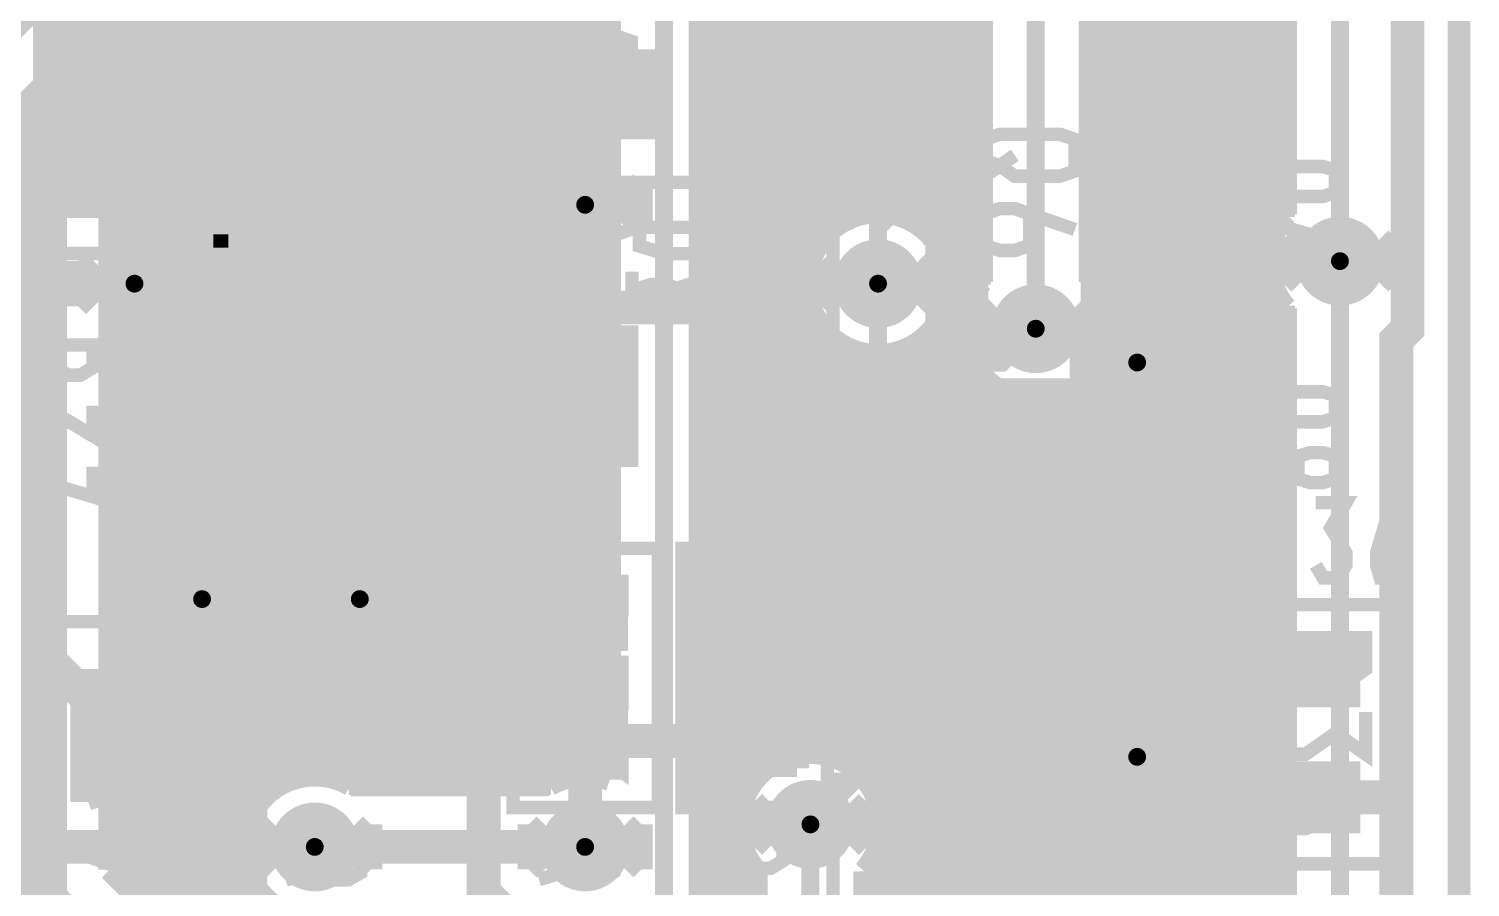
# Model space of a CAD drawing. Extents: x -10 to 131, y -93 to 209.
# Drawn here: x 114.38 to 130.63, y 139.25 to 148.92 of the extents above; entities that cross this region are included whole.
import ezdxf

# ---------------------------------------------------------------- set-up
doc = ezdxf.new("R2010")
doc.units = 0
doc.header["$MEASUREMENT"] = 0
doc.layers.get('0').update_dxf_attribs({"linetype": 'CONTINUOUS'})
for name, color, linetype in [('22-303-0_ASB', 7, 'CONTINUOUS'), ('22-303-0_AST', 7, 'CONTINUOUS'), ('22-303-0_BOT', 2, 'CONTINUOUS'), ('22-303-0_DRD', 6, 'CONTINUOUS'), ('22-303-0_DRL', 1, 'CONTINUOUS'), ('22-303-0_GND', 3, 'CONTINUOUS'), ('22-303-0_IN1', 10, 'CONTINUOUS'), ('22-303-0_SMT', 9, 'CONTINUOUS'), ('22-303-0_SPT', 11, 'CONTINUOUS'), ('22-303-0_SST', 8, 'CONTINUOUS'), ('22-303-0_TOP', 15, 'CONTINUOUS'), ('THRUHOLE_TAP', 2, 'CONTINUOUS')]:
    doc.layers.add(name, color=color, linetype=linetype)

# ---------------------------------------------------------------- blocks, each defined once
blk = doc.blocks.new('RECTANGLE_39')
blk.add_solid([(0.90043, 0.44958), (0.90043, -0.44958), (-0.90043, 0.44958), (-0.90043, -0.44958)])
blk = doc.blocks.new('ROUND_70')
at = {"const_width": 0.29972}
blk.add_lwpolyline([(-0.14986, 0, 1), (0.14986, 0, 1)], format="xyb", close=True, dxfattribs=at)
blk = doc.blocks.new('ROUND_75')
at = {"const_width": 0.29972}
blk.add_lwpolyline([(-0.14986, 0, 1), (0.14986, 0, 1)], format="xyb", close=True, dxfattribs=at)
blk = doc.blocks.new('ROUND_117')
at = {"const_width": 0.10033}
blk.add_lwpolyline([(-0.050164, 0, 1), (0.050164, 0, 1)], format="xyb", close=True, dxfattribs=at)
blk = doc.blocks.new('ROUND_100')
at = {"const_width": 0.50038}
blk.add_lwpolyline([(-0.25019, 0, 1), (0.25019, 0, 1)], format="xyb", close=True, dxfattribs=at)
blk = doc.blocks.new('ROUND_101')
at = {"const_width": 0.0635}
blk.add_lwpolyline([(-0.03175, 0, 1), (0.03175, 0, 1)], format="xyb", close=True, dxfattribs=at)
blk = doc.blocks.new('RECTANGLE_3')
blk.add_solid([(0.4826, 0.4064), (0.4826, -0.4064), (-0.4826, 0.4064), (-0.4826, -0.4064)])
blk = doc.blocks.new('RECTANGLE_6')
blk.add_solid([(0.63627, 0.51308), (0.63627, -0.51308), (-0.63627, 0.51308), (-0.63627, -0.51308)])
blk = doc.blocks.new('RECTANGLE_8')
blk.add_solid([(0.9017, 0.508), (0.9017, -0.508), (-0.9017, 0.508), (-0.9017, -0.508)])
blk = doc.blocks.new('RECTANGLE_17')
blk.add_solid([(0.635, 0.508), (0.635, -0.508), (-0.635, 0.508), (-0.635, -0.508)])
blk = doc.blocks.new('RECTANGLE_18')
blk.add_solid([(0.25019, 0.40005), (0.25019, -0.40005), (-0.25019, 0.40005), (-0.25019, -0.40005)])
blk = doc.blocks.new('RECTANGLE_44')
blk.add_solid([(0.7239, 0.7493), (0.7239, -0.7493), (-0.7239, 0.7493), (-0.7239, -0.7493)])
blk = doc.blocks.new('ROUND_108')
at = {"const_width": 0.10033}
blk.add_lwpolyline([(-0.050164, 0, 1), (0.050164, 0, 1)], format="xyb", close=True, dxfattribs=at)

msp = doc.modelspace()

# ---------------------------------------------------------------- linework, layer by layer
at = {"layer": '22-303-0_ASB', "const_width": 0.254}
msp.add_lwpolyline([(111.00054, 208.99374), (111.00054, 198.99376), (116.0018, 198.99376), (116.0018, 208.99374), (130.50012, 208.99374), (130.50012, -31.00578), (-9.4996, -31.00578), (-9.4996, 208.99374), (111.00054, 208.99374)], dxfattribs=at)
at = {"layer": '22-303-0_AST'}
for points, const_width in [([(111.00054, 208.99374), (111.00054, 198.99376), (116.0018, 198.99376), (116.0018, 208.99374), (130.50012, 208.99374), (130.50012, -31.00578), (-9.4996, -31.00578), (-9.4996, 208.99374), (111.00054, 208.99374)], 0.254), ([(122.047, 147.193), (122.047, 152.527), (119.253, 152.527), (119.253, 147.193), (122.047, 147.193)], 0.1524), ([(111.00054, 150.58898), (111.00054, 147.08886), (109.29874, 147.08886), (109.29874, 150.58898), (111.00054, 150.58898), (111.99876, 150.58898), (112.99952, 150.58898), (114.00028, 150.58898), (114.00028, 147.08886), (115.69954, 147.08886), (115.69954, 146.39036), (114.00028, 146.39036), (114.00028, 147.08886)], 0.1524), ([(114.00028, 150.58898), (115.69954, 150.58898), (115.69954, 147.08886)], 0.1524), ([(118.9355, 147.7645), (118.9355, 150.6855), (117.2972, 150.6855), (117.2972, 147.7645), (118.9355, 147.7645)], 0.1524), ([(128.016, 145.288), (123.444, 145.288), (123.444, 147.066), (123.698, 147.32), (123.444, 147.574), (123.444, 149.352), (128.016, 149.352), (128.016, 145.288)], 0.1524), ([(120.48998, 148.54682), (120.48998, 149.0218), (121.16816, 148.78304), (121.16816, 148.6662), (120.15216, 148.6662)], 0.1524), ([(117.63756, 148.16328), (117.63756, 148.63826), (118.31574, 148.16328), (118.48592, 148.16328), (118.65356, 148.2217), (118.65356, 148.5773), (118.48592, 148.63826)], 0.1524), ([(125.32614, 147.73402), (125.15596, 147.6756), (125.15596, 147.43938), (125.32614, 147.37842), (125.49378, 147.26158), (126.00178, 147.26158), (126.17196, 147.32), (126.17196, 147.6756), (126.00178, 147.73402), (125.32614, 147.73402)], 0.1524), ([(115.69954, 147.49018), (116.19992, 147.49018), (116.19992, 146.9898), (115.69954, 146.9898)], 0.1524), ([(125.49378, 147.4978), (125.15596, 147.26158)], 0.1524), ([(120.16232, 147.02282), (120.16232, 146.66722), (120.50014, 146.54784), (120.8405, 146.54784), (121.17832, 146.66722), (121.17832, 147.02282)], 0.1524), ([(122.06732, 147.02282), (122.06732, 146.66722), (122.40514, 146.54784), (122.7455, 146.54784), (123.08332, 146.66722), (123.08332, 147.02282)], 0.1524), ([(120.16232, 146.96186), (121.17832, 146.96186)], 0.1524), ([(122.06732, 146.96186), (123.08332, 146.96186)], 0.1524), ([(125.66396, 146.8374), (125.66396, 146.4818), (125.49378, 146.42338), (125.32614, 146.42338), (125.15596, 146.4818), (125.15596, 146.8374), (125.32614, 146.89582), (125.49378, 146.89582), (126.17196, 146.6596)], 0.1524), ([(118.999, 143.002), (117.221, 143.002), (117.221, 146.558), (118.999, 146.558), (118.999, 143.002)], 0.1524), ([(120.16232, 146.06524), (121.17832, 145.70964), (121.17832, 146.18462)], 0.1524), ([(122.57532, 145.76806), (122.7455, 145.70964), (122.91314, 145.70964), (123.08332, 145.76806), (123.08332, 146.12366), (122.91314, 146.18462), (122.7455, 146.18462), (122.57532, 146.12366), (122.57532, 145.76806), (122.40514, 145.70964), (122.2375, 145.70964), (122.06732, 145.76806), (122.06732, 146.12366), (122.2375, 146.18462), (122.40514, 146.18462), (122.57532, 146.12366)], 0.1524), ([(117.65534, 145.35658), (117.48516, 145.415), (117.48516, 145.7706), (117.65534, 145.82902), (118.33352, 145.82902), (118.50116, 145.7706), (118.50116, 145.415), (118.33352, 145.35658)], 0.1524), ([(115.3795, 145.6055), (115.3795, 142.6845), (117.0178, 142.6845), (117.0178, 145.6055), (115.3795, 145.6055)], 0.1524), ([(120.25122, 144.0815), (120.14962, 144.0815), (120.14962, 145.4785), (120.25122, 145.4785)], 0.20066), ([(121.04878, 145.4785), (121.15038, 145.4785), (121.15038, 144.0815), (121.04878, 144.0815)], 0.20066), ([(122.15622, 144.0815), (122.05462, 144.0815), (122.05462, 145.4785), (122.15622, 145.4785)], 0.20066), ([(122.95378, 145.4785), (123.05538, 145.4785), (123.05538, 144.0815), (122.95378, 144.0815)], 0.20066), ([(116.25326, 145.22196), (116.25326, 144.86636), (116.4209, 144.74952), (116.59108, 144.74952), (116.76126, 144.86636), (116.76126, 145.22196), (115.74526, 145.22196)], 0.1524), ([(121.15038, 145.17878), (121.15038, 145.07972), (120.14962, 145.07972), (120.14962, 145.17878), (121.15038, 145.17878)], 0.20066), ([(123.05538, 145.17878), (123.05538, 145.07972), (122.05462, 145.07972), (122.05462, 145.17878), (123.05538, 145.17878)], 0.20066), ([(117.48516, 144.51838), (117.48516, 144.99082), (118.16334, 144.51838), (118.33352, 144.51838), (118.50116, 144.5768), (118.50116, 144.9324), (118.33352, 144.99082)], 0.1524), ([(116.25326, 144.92732), (115.74526, 144.74952)], 0.1524), ([(128.016, 140.843), (123.444, 140.843), (123.444, 142.621), (123.698, 142.875), (123.444, 143.129), (123.444, 144.907), (128.016, 144.907), (128.016, 140.843)], 0.1524), ([(115.9129, 144.38376), (115.74526, 144.26692), (115.74526, 144.02816), (115.9129, 143.91132), (116.08308, 143.91132), (116.4209, 144.14754), (116.76126, 143.91132), (116.76126, 144.38376)], 0.1524), ([(117.99316, 144.0942), (117.99316, 143.7386), (117.82552, 143.68018), (117.65534, 143.68018), (117.48516, 143.7386), (117.48516, 144.0942), (117.65534, 144.15262), (117.82552, 144.15262), (118.50116, 143.9164)], 0.1524), ([(115.74526, 143.42872), (116.76126, 143.07312), (116.76126, 143.54556)], 0.1524), ([(125.32614, 143.41602), (125.15596, 143.3576), (125.15596, 143.12138), (125.32614, 143.06042), (125.49378, 142.94358), (126.00178, 142.94358), (126.17196, 143.002), (126.17196, 143.3576), (126.00178, 143.41602), (125.32614, 143.41602)], 0.1524), ([(125.49378, 143.1798), (125.15596, 142.94358)], 0.1524), ([(121.4755, 140.1445), (121.4755, 143.0655), (119.8372, 143.0655), (119.8372, 140.1445), (121.4755, 140.1445)], 0.1524), ([(123.3805, 140.1445), (123.3805, 143.0655), (121.7422, 143.0655), (121.7422, 140.1445), (123.3805, 140.1445)], 0.1524), ([(120.55856, 142.69466), (120.55856, 142.33906), (120.72874, 142.21968), (120.89892, 142.21968), (121.06656, 142.33906), (121.06656, 142.69466), (120.05056, 142.69466)], 0.1524), ([(122.59056, 142.69466), (122.59056, 142.33906), (122.76074, 142.21968), (122.93092, 142.21968), (123.09856, 142.33906), (123.09856, 142.69466), (122.08256, 142.69466)], 0.1524), ([(125.66396, 142.1638), (125.83414, 142.10538), (126.00178, 142.10538), (126.17196, 142.1638), (126.17196, 142.5194), (126.00178, 142.57782), (125.83414, 142.57782), (125.66396, 142.5194), (125.66396, 142.1638), (125.49378, 142.10538), (125.32614, 142.10538), (125.15596, 142.1638), (125.15596, 142.5194), (125.32614, 142.57782), (125.49378, 142.57782), (125.66396, 142.5194)], 0.1524), ([(129.7305, 139.5095), (129.7305, 142.4305), (128.0922, 142.4305), (128.0922, 139.5095), (129.7305, 139.5095)], 0.1524), ([(120.55856, 142.39748), (120.05056, 142.21968)], 0.1524), ([(122.59056, 142.39748), (122.08256, 142.21968)], 0.1524), ([(114.3, 142.24), (114.3, 137.16), (116.84, 137.16), (116.84, 142.24), (114.3, 142.24)], 0.1524), ([(128.94056, 142.05966), (128.94056, 141.70406), (129.11074, 141.58468), (129.28092, 141.58468), (129.44856, 141.70406), (129.44856, 142.05966), (128.43256, 142.05966)], 0.1524), ([(120.22074, 141.85646), (120.05056, 141.73708), (120.05056, 141.50086), (120.22074, 141.38148), (120.39092, 141.38148), (120.72874, 141.6177), (121.06656, 141.38148), (121.06656, 141.85646)], 0.1524), ([(122.25274, 141.85646), (122.08256, 141.73708), (122.08256, 141.50086), (122.25274, 141.38148), (122.42292, 141.38148), (122.76074, 141.6177), (123.09856, 141.38148), (123.09856, 141.85646)], 0.1524), ([(128.94056, 141.76248), (128.43256, 141.58468)], 0.1524), ([(128.60274, 141.22146), (128.43256, 141.10208), (128.43256, 140.86586), (128.60274, 140.74648), (128.77292, 140.74648), (129.11074, 140.9827), (129.44856, 140.74648), (129.44856, 141.22146)], 0.1524), ([(120.22074, 141.01826), (120.05056, 140.89888), (120.05056, 140.66266), (120.22074, 140.54328), (120.39092, 140.54328), (120.72874, 140.7795), (121.06656, 140.54328), (121.06656, 141.01826)], 0.1524), ([(122.42292, 140.54328), (122.42292, 141.01826), (123.09856, 140.7795), (123.09856, 140.66266), (122.08256, 140.66266)], 0.1524), ([(115.56492, 140.66266), (115.56492, 140.30706), (115.7351, 140.18768), (115.90528, 140.18768), (116.07292, 140.30706), (116.07292, 140.66266), (115.05692, 140.66266)], 0.1524), ([(115.56492, 140.36548), (115.05692, 140.18768)], 0.1524), ([(128.016, 136.398), (123.444, 136.398), (123.444, 138.176), (123.698, 138.43), (123.444, 138.684), (123.444, 140.462), (128.016, 140.462), (128.016, 136.398)], 0.1524), ([(128.94056, 140.3223), (128.94056, 139.9667), (128.77292, 139.90828), (128.60274, 139.90828), (128.43256, 139.9667), (128.43256, 140.3223), (128.60274, 140.38326), (128.77292, 140.38326), (129.44856, 140.1445)], 0.1524), ([(115.56492, 139.41044), (115.56492, 139.76604), (115.7351, 139.82446), (115.90528, 139.82446), (116.07292, 139.76604), (116.07292, 139.41044), (115.90528, 139.34948), (115.7351, 139.34948), (115.05692, 139.58824)], 0.1524)]:
    msp.add_lwpolyline(points, dxfattribs=dict(at, const_width=const_width))
at = {"layer": '22-303-0_BOT'}
for points, const_width in [([(6.604, 74.168), (6.604, 100.711), (0.254, 107.061), (0.254, 117.983), (3.048, 120.777), (3.048, 187.198), (7.112, 191.262), (84.328, 191.262), (84.709, 190.881), (112.522, 190.881), (112.903, 190.5), (112.903, 157.988), (114.681, 156.21), (114.681, 139.192), (115.189, 138.684), (115.189, 135.509), (114.3, 134.62)], 0.2032), ([(128.2954, 162.76066), (128.2954, 136.39546)], 0.254), ([(115.951, 162.6743), (115.951, 133.2865)], 0.254), ([(116.1796, 162.6743), (116.1796, 133.2865)], 0.254), ([(116.4082, 162.64128), (116.4082, 133.2865)], 0.254), ([(116.6368, 162.6616), (116.6368, 133.2865)], 0.254), ([(116.8654, 162.6743), (116.8654, 140.0302)], 0.254), ([(118.6942, 162.6743), (118.6942, 140.3985)], 0.254), ([(118.9228, 162.6743), (118.9228, 140.3985)], 0.254), ([(119.1514, 162.6743), (119.1514, 140.3985)], 0.254), ([(119.38, 162.59556), (119.38, 140.3985)], 0.254), ([(119.6086, 162.43808), (119.6086, 140.3985)], 0.254), ([(128.0668, 162.3568), (128.0668, 136.16686)], 0.254), ([(119.8372, 162.34664), (119.8372, 140.3985)], 0.254), ([(120.0658, 162.30854), (120.0658, 140.3985)], 0.254), ([(120.2944, 162.306), (120.2944, 140.4239)], 0.254), ([(120.523, 162.306), (120.523, 140.49756)], 0.254), ([(123.0376, 162.306), (123.0376, 140.74648)], 0.254), ([(123.2662, 162.306), (123.2662, 146.47672)], 0.254), ([(123.4948, 162.306), (123.4948, 146.71548)], 0.254), ([(127.8382, 162.2044), (127.8382, 135.93826)], 0.254), ([(127.6096, 160.32226), (127.6096, 135.70966)], 0.254), ([(127.381, 160.02762), (127.381, 135.48106)], 0.254), ([(127.1524, 159.89554), (127.1524, 135.25246)], 0.254), ([(118.4656, 156.51226), (118.4656, 140.3985)], 0.254), ([(117.094, 156.34462), (117.094, 140.32738)], 0.254), ([(115.7224, 156.25318), (115.7224, 138.97864)], 0.254), ([(118.237, 156.21762), (118.237, 140.3985)], 0.254), ([(115.4938, 156.03474), (115.4938, 139.24026)], 0.254), ([(117.3226, 156.1465), (117.3226, 140.45692)], 0.254), ([(117.5512, 156.0576), (117.5512, 140.50518)], 0.254), ([(117.7798, 156.03728), (117.7798, 140.4874)], 0.254), ([(118.0084, 156.08554), (118.0084, 140.3985)], 0.254), ([(115.2906, 155.9433), (115.2906, 139.44346)], 0.254), ([(126.238, 154.305), (125.73, 153.797), (125.73, 145.542)], 0.2032), ([(121.539, 154.178), (121.539, 132.842), (121.793, 132.588), (121.793, 127.37592), (121.539, 127.12192), (121.539, 127.127)], 0.2032), ([(120.7516, 153.99766), (120.7516, 140.5001)], 0.254), ([(126.9238, 153.87828), (126.9238, 135.02386)], 0.254), ([(120.9294, 153.64714), (120.9294, 140.45692)], 0.254), ([(126.6952, 153.63952), (126.6952, 134.79526)], 0.254), ([(125.1204, 153.48966), (125.1204, 146.07032)], 0.254), ([(126.3396, 153.50236), (126.3396, 146.07032)], 0.254), ([(126.4666, 153.5303), (126.4666, 145.8722)], 0.254), ([(129.159, 153.543), (129.159, 146.304)], 0.2032), ([(125.095, 153.40076), (125.095, 146.03984)], 0.254), ([(122.809, 153.16962), (122.809, 140.6652)], 0.254), ([(123.7234, 153.13914), (123.7234, 146.8247)], 0.254), ([(122.5804, 152.9715), (122.5804, 140.48232)], 0.254), ([(123.952, 152.95626), (123.952, 146.85772)], 0.254), ([(124.8664, 153.06294), (124.8664, 138.0617)], 0.254), ([(128.524, 153.04262), (128.524, 146.80184)], 0.254), ([(128.5494, 153.01214), (128.5494, 146.83232)], 0.254), ([(122.1486, 152.86228), (122.1486, 133.09346)], 0.254), ([(122.3518, 152.8826), (122.3518, 132.83184)], 0.254), ([(124.1806, 152.87752), (124.1806, 146.8247)], 0.254), ([(124.4092, 152.86482), (124.4092, 146.71548)], 0.254), ([(124.6378, 152.9207), (124.6378, 146.47672)], 0.254), ([(120.9294, 148.8694), (115.2906, 148.8694)], 0.254), ([(125.1204, 148.8694), (122.1486, 148.8694)], 0.254), ([(128.5494, 148.8694), (126.3396, 148.8694)], 0.254), ([(120.9294, 148.6408), (115.2906, 148.6408)], 0.254), ([(125.1204, 148.6408), (122.1486, 148.6408)], 0.254), ([(128.5494, 148.6408), (126.3396, 148.6408)], 0.254), ([(120.9294, 148.4122), (115.2906, 148.4122)], 0.254), ([(125.1204, 148.4122), (122.1486, 148.4122)], 0.254), ([(128.5494, 148.4122), (126.3396, 148.4122)], 0.254), ([(120.9294, 148.1836), (115.2906, 148.1836)], 0.254), ([(125.1204, 148.1836), (122.1486, 148.1836)], 0.254), ([(128.5494, 148.1836), (126.3396, 148.1836)], 0.254), ([(120.9294, 147.955), (115.2906, 147.955)], 0.254), ([(125.1204, 147.955), (122.1486, 147.955)], 0.254), ([(128.5494, 147.955), (126.3396, 147.955)], 0.254), ([(120.9294, 147.7264), (115.2906, 147.7264)], 0.254), ([(125.1204, 147.7264), (122.1486, 147.7264)], 0.254), ([(128.5494, 147.7264), (126.3396, 147.7264)], 0.254), ([(120.9294, 147.4978), (115.2906, 147.4978)], 0.254), ([(125.1204, 147.4978), (122.1486, 147.4978)], 0.254), ([(128.5494, 147.4978), (126.3396, 147.4978)], 0.254), ([(120.9294, 147.2692), (115.2906, 147.2692)], 0.254), ([(125.1204, 147.2692), (122.1486, 147.2692)], 0.254), ([(128.5494, 147.2692), (126.3396, 147.2692)], 0.254), ([(120.9294, 147.0406), (115.2906, 147.0406)], 0.254), ([(125.1204, 147.0406), (122.1486, 147.0406)], 0.254), ([(128.5494, 147.0406), (126.3396, 147.0406)], 0.254), ([(120.9294, 146.812), (115.2906, 146.812)], 0.254), ([(123.68276, 146.812), (122.1486, 146.812)], 0.254), ([(125.1204, 146.812), (124.2187, 146.812)], 0.254), ([(128.53162, 146.812), (126.3396, 146.812)], 0.254), ([(120.9294, 146.5834), (115.2906, 146.5834)], 0.254), ([(123.34494, 146.5834), (122.1486, 146.5834)], 0.254), ([(125.1204, 146.5834), (124.55906, 146.5834)], 0.254), ([(128.39954, 146.5834), (126.3396, 146.5834)], 0.254), ([(120.9294, 146.3548), (115.2906, 146.3548)], 0.254), ([(123.2027, 146.3548), (122.1486, 146.3548)], 0.254), ([(125.1204, 146.3548), (124.69876, 146.3548)], 0.254), ([(129.159, 146.304), (129.159, 136.398), (125.984, 133.223)], 0.2032), ([(128.35128, 146.3548), (126.3396, 146.3548)], 0.254), ([(120.9294, 146.1262), (115.2906, 146.1262)], 0.254), ([(123.14682, 146.1262), (122.1486, 146.1262)], 0.254), ([(125.1204, 146.1262), (124.75464, 146.1262)], 0.254), ([(128.3716, 146.1262), (126.3396, 146.1262)], 0.254), ([(120.9294, 145.8976), (115.2906, 145.8976)], 0.254), ([(123.15952, 145.8976), (122.1486, 145.8976)], 0.254), ([(125.00356, 145.8976), (124.74448, 145.8976)], 0.254), ([(128.4605, 145.8976), (126.4539, 145.8976)], 0.254), ([(128.524, 145.80362), (128.524, 136.62406)], 0.254), ([(120.9294, 145.669), (115.2906, 145.669)], 0.254), ([(123.23826, 145.669), (122.1486, 145.669)], 0.254), ([(123.2662, 145.62328), (123.2662, 140.75664)], 0.254), ([(124.6378, 145.62328), (124.6378, 137.79754)], 0.254), ([(124.93244, 145.669), (124.6632, 145.669)], 0.254), ([(128.5494, 145.669), (126.52756, 145.669)], 0.254), ([(128.5494, 145.77314), (128.5494, 136.64946)], 0.254), ([(120.9294, 145.4404), (115.2906, 145.4404)], 0.254), ([(123.42114, 145.4404), (122.1486, 145.4404)], 0.254), ([(123.4948, 145.38452), (123.4948, 140.70076)], 0.254), ([(124.4092, 145.38452), (124.4092, 120.06834)], 0.254), ([(124.92736, 145.4404), (124.48032, 145.4404)], 0.254), ([(128.5494, 145.4404), (126.5301, 145.4404)], 0.254), ([(120.9294, 145.2118), (115.2906, 145.2118)], 0.254), ([(124.9934, 145.2118), (122.1486, 145.2118)], 0.254), ([(123.7234, 145.2753), (123.7234, 140.56106)], 0.254), ([(123.952, 145.24228), (123.952, 140.2207)], 0.254), ([(124.1806, 145.2753), (124.1806, 120.0912)], 0.254), ([(128.5494, 145.2118), (126.4666, 145.2118)], 0.254), ([(126.4666, 145.20926), (126.4666, 134.56666)], 0.254), ([(120.9294, 144.9832), (115.2906, 144.9832)], 0.254), ([(125.1458, 144.9832), (122.1486, 144.9832)], 0.254), ([(125.095, 145.04162), (125.095, 138.18108)], 0.254), ([(128.5494, 144.9832), (126.31166, 144.9832)], 0.254), ([(125.3236, 144.8435), (125.3236, 138.22172)], 0.254), ([(126.238, 144.91462), (126.238, 134.33806)], 0.254), ([(120.9294, 144.7546), (115.2906, 144.7546)], 0.254), ([(125.54966, 144.7546), (122.1486, 144.7546)], 0.254), ([(125.5522, 144.7546), (125.5522, 138.19632)], 0.254), ([(125.7808, 144.73428), (125.7808, 138.09726)], 0.254), ([(128.5494, 144.7546), (125.91034, 144.7546)], 0.254), ([(126.0094, 144.78254), (126.0094, 137.87882)], 0.254), ([(120.9294, 144.526), (115.2906, 144.526)], 0.254), ([(128.5494, 144.526), (122.1486, 144.526)], 0.254), ([(120.9294, 144.2974), (115.2906, 144.2974)], 0.254), ([(128.5494, 144.2974), (122.1486, 144.2974)], 0.254), ([(120.9294, 144.0688), (115.2906, 144.0688)], 0.254), ([(128.5494, 144.0688), (122.1486, 144.0688)], 0.254), ([(120.9294, 143.8402), (115.2906, 143.8402)], 0.254), ([(128.5494, 143.8402), (122.1486, 143.8402)], 0.254), ([(120.9294, 143.6116), (115.2906, 143.6116)], 0.254), ([(128.5494, 143.6116), (122.1486, 143.6116)], 0.254), ([(120.9294, 143.383), (115.2906, 143.383)], 0.254), ([(128.5494, 143.383), (122.1486, 143.383)], 0.254), ([(120.9294, 143.1544), (115.2906, 143.1544)], 0.254), ([(128.5494, 143.1544), (122.1486, 143.1544)], 0.254), ([(120.9294, 142.9258), (115.2906, 142.9258)], 0.254), ([(128.5494, 142.9258), (122.1486, 142.9258)], 0.254), ([(120.9294, 142.6972), (115.2906, 142.6972)], 0.254), ([(128.5494, 142.6972), (122.1486, 142.6972)], 0.254), ([(120.9294, 142.4686), (115.2906, 142.4686)], 0.254), ([(128.5494, 142.4686), (122.1486, 142.4686)], 0.254), ([(120.9294, 142.24), (115.2906, 142.24)], 0.254), ([(128.5494, 142.24), (122.1486, 142.24)], 0.254), ([(120.9294, 142.0114), (115.2906, 142.0114)], 0.254), ([(128.5494, 142.0114), (122.1486, 142.0114)], 0.254), ([(120.9294, 141.7828), (115.2906, 141.7828)], 0.254), ([(128.5494, 141.7828), (122.1486, 141.7828)], 0.254), ([(120.9294, 141.5542), (115.2906, 141.5542)], 0.254), ([(128.5494, 141.5542), (122.1486, 141.5542)], 0.254), ([(120.9294, 141.3256), (115.2906, 141.3256)], 0.254), ([(128.5494, 141.3256), (122.1486, 141.3256)], 0.254), ([(120.9294, 141.097), (115.2906, 141.097)], 0.254), ([(128.5494, 141.097), (122.1486, 141.097)], 0.254), ([(120.9294, 140.8684), (115.2906, 140.8684)], 0.254), ([(128.5494, 140.8684), (122.1486, 140.8684)], 0.254), ([(120.9294, 140.6398), (115.2906, 140.6398)], 0.254), ([(122.76328, 140.6398), (122.1486, 140.6398)], 0.254), ([(128.5494, 140.6398), (123.61672, 140.6398)], 0.254), ([(117.21846, 140.4112), (115.2906, 140.4112)], 0.254), ([(120.26646, 140.4112), (117.98554, 140.4112)], 0.254), ([(120.2436, 140.3985), (118.0084, 140.3985)], 0.254), ([(122.52452, 140.4112), (122.1486, 140.4112)], 0.254), ([(128.5494, 140.4112), (123.85548, 140.4112)], 0.254), ([(116.9543, 140.1826), (115.2906, 140.1826)], 0.254), ([(122.4153, 140.1826), (122.1486, 140.1826)], 0.254), ([(128.5494, 140.1826), (123.9647, 140.1826)], 0.254), ([(116.83492, 139.954), (115.2906, 139.954)], 0.254), ([(122.38228, 139.954), (122.1486, 139.954)], 0.254), ([(128.5494, 139.954), (123.99772, 139.954)], 0.254), ([(123.19, 139.954), (123.19, 125.984), (121.793, 124.587)], 0.2032), ([(116.79428, 139.7254), (115.2906, 139.7254)], 0.254), ([(120.65, 139.7), (117.602, 139.7)], 0.381), ([(122.4153, 139.7254), (122.1486, 139.7254)], 0.254), ([(123.952, 139.68476), (123.952, 120.06326)], 0.254), ([(128.5494, 139.7254), (123.9647, 139.7254)], 0.254), ([(116.81968, 139.4968), (115.2906, 139.4968)], 0.254), ([(115.2906, 139.44346), (115.61318, 139.12088)], 0.254), ([(122.52452, 139.4968), (122.1486, 139.4968)], 0.254), ([(128.5494, 139.4968), (123.85548, 139.4968)], 0.254), ([(116.8654, 139.36726), (116.8654, 133.2865)], 0.254), ([(122.5804, 139.42314), (122.5804, 130.22072)], 0.254), ([(122.5804, 139.42314), (122.5804, 130.22072)], 0.254), ([(123.7996, 139.42314), (123.7996, 125.984)], 0.254), ([(116.91874, 139.2682), (115.46586, 139.2682)], 0.254), ([(122.5804, 139.2682), (122.1486, 139.2682)], 0.254), ([(128.5494, 139.2682), (123.7996, 139.2682)], 0.254)]:
    msp.add_lwpolyline(points, dxfattribs=dict(at, const_width=const_width))
at = {"layer": '22-303-0_BOT', "const_width": 0.254}
for points in [[(123.952, 146.85772, 0.4142136), (123.14428, 146.05)], [(124.75972, 146.05, 0.4142136), (123.952, 146.85772)], [(128.5494, 146.83232, 0.1804437), (128.35232, 146.304)], [(128.5494, 146.83232, 0.1804437), (128.35232, 146.304)], [(128.35128, 146.304, 0.181057), (128.54987, 145.77355)], [(128.35128, 146.304, 0.181057), (128.54987, 145.77355)], [(123.14428, 146.05, 0.4142136), (123.952, 145.24228)], [(123.952, 145.24228, 0.4142136), (124.75972, 146.05)], [(125.1204, 146.07032, 0.1804437), (124.92332, 145.542)], [(126.53772, 145.542, 0.1804438), (126.34038, 146.071)], [(124.92228, 145.542, 0.4142136), (125.73, 144.73428)], [(125.73, 144.73428, 0.4142136), (126.53772, 145.542)], [(123.19, 140.76172, 0.4142136), (122.38228, 139.954)], [(123.99772, 139.954, 0.4142136), (123.19, 140.76172)], [(117.602, 140.50772, 0.4142136), (116.79428, 139.7)], [(118.0084, 140.3985, 0.1325032), (117.602, 140.50812)], [(120.65, 140.50772, 0.1325033), (120.2438, 140.39815)], [(120.9294, 140.45692, 0.0886341), (120.65, 140.50684)], [(122.38228, 139.954, 0.181057), (122.58087, 139.42355)], [(123.7996, 139.42314, 0.1810567), (123.99835, 139.954)], [(116.79428, 139.7, 0.4142136), (117.602, 138.89228)]]:
    msp.add_lwpolyline(points, format="xyb", dxfattribs=at)
at = {"layer": '22-303-0_DRD', "const_width": 0.254}
for points in [[(111.00054, 208.99374), (111.00054, 198.99376), (116.0018, 198.99376), (116.0018, 208.99374), (130.50012, 208.99374), (130.50012, -31.00578), (-9.4996, -31.00578), (-9.4996, 208.99374), (111.00054, 208.99374)], [(120.015, 146.685), (120.65, 147.32)], [(120.015, 146.685), (120.65, 147.32)], [(120.65, 147.32), (121.285, 146.685)], [(120.65, 147.32), (121.285, 146.685)], [(120.015, 147.193), (120.015, 146.685)], [(120.65, 146.558), (120.015, 147.193)], [(120.015, 147.193), (120.015, 146.685)], [(120.65, 146.558), (120.015, 147.193)], [(121.285, 147.193), (120.65, 146.558)], [(121.285, 147.193), (120.65, 146.558)], [(121.285, 146.685), (121.285, 147.193)], [(121.285, 146.685), (121.285, 147.193)], [(128.524, 146.05), (129.159, 146.685)], [(128.524, 146.05), (129.159, 146.685)], [(129.159, 146.685), (129.794, 146.05)], [(129.159, 146.685), (129.794, 146.05)], [(114.935, 145.796), (115.57, 146.431)], [(114.935, 145.796), (115.57, 146.431)], [(114.935, 145.796), (115.57, 146.431)], [(115.57, 146.431), (116.205, 145.796)], [(115.57, 146.431), (116.205, 145.796)], [(115.57, 146.431), (116.205, 145.796)], [(123.317, 145.796), (123.952, 146.431)], [(123.952, 146.431), (124.587, 145.796)], [(128.524, 146.558), (128.524, 146.05)], [(129.159, 145.923), (128.524, 146.558)], [(128.524, 146.558), (128.524, 146.05)], [(129.159, 145.923), (128.524, 146.558)], [(129.794, 146.558), (129.159, 145.923)], [(129.794, 146.558), (129.159, 145.923)], [(129.794, 146.05), (129.794, 146.558)], [(129.794, 146.05), (129.794, 146.558)], [(114.935, 146.304), (114.935, 145.796)], [(115.57, 145.669), (114.935, 146.304)], [(114.935, 146.304), (114.935, 145.796)], [(115.57, 145.669), (114.935, 146.304)], [(114.935, 146.304), (114.935, 145.796)], [(115.57, 145.669), (114.935, 146.304)], [(116.205, 146.304), (115.57, 145.669)], [(116.205, 146.304), (115.57, 145.669)], [(116.205, 146.304), (115.57, 145.669)], [(116.205, 145.796), (116.205, 146.304)], [(116.205, 145.796), (116.205, 146.304)], [(116.205, 145.796), (116.205, 146.304)], [(123.317, 146.304), (123.317, 145.796)], [(123.952, 145.669), (123.317, 146.304)], [(124.587, 146.304), (123.952, 145.669)], [(124.587, 145.796), (124.587, 146.304)], [(125.095, 145.288), (125.73, 145.923)], [(125.095, 145.796), (125.095, 145.288)], [(125.73, 145.161), (125.095, 145.796)], [(125.73, 145.923), (126.365, 145.288)], [(126.365, 145.796), (125.73, 145.161)], [(126.365, 145.288), (126.365, 145.796)], [(126.238, 144.907), (126.873, 145.542)], [(126.238, 144.907), (126.873, 145.542)], [(126.873, 145.542), (127.508, 144.907)], [(126.873, 145.542), (127.508, 144.907)], [(126.238, 145.415), (126.238, 144.907)], [(126.873, 144.78), (126.238, 145.415)], [(126.238, 145.415), (126.238, 144.907)], [(126.873, 144.78), (126.238, 145.415)], [(127.508, 145.415), (126.873, 144.78)], [(127.508, 145.415), (126.873, 144.78)], [(127.508, 144.907), (127.508, 145.415)], [(127.508, 144.907), (127.508, 145.415)], [(115.697, 142.24), (116.332, 142.875)], [(115.697, 142.24), (116.332, 142.875)], [(116.332, 142.875), (116.967, 142.24)], [(116.332, 142.875), (116.967, 142.24)], [(117.475, 142.24), (118.11, 142.875)], [(117.475, 142.24), (118.11, 142.875)], [(117.475, 142.24), (118.11, 142.875)], [(118.11, 142.875), (118.745, 142.24)], [(118.11, 142.875), (118.745, 142.24)], [(118.11, 142.875), (118.745, 142.24)], [(115.697, 142.748), (115.697, 142.24)], [(116.332, 142.113), (115.697, 142.748)], [(115.697, 142.748), (115.697, 142.24)], [(116.332, 142.113), (115.697, 142.748)], [(116.967, 142.748), (116.332, 142.113)], [(116.967, 142.748), (116.332, 142.113)], [(116.967, 142.24), (116.967, 142.748)], [(116.967, 142.24), (116.967, 142.748)], [(117.475, 142.748), (117.475, 142.24)], [(118.11, 142.113), (117.475, 142.748)], [(117.475, 142.748), (117.475, 142.24)], [(118.11, 142.113), (117.475, 142.748)], [(117.475, 142.748), (117.475, 142.24)], [(118.11, 142.113), (117.475, 142.748)], [(118.745, 142.748), (118.11, 142.113)], [(118.745, 142.748), (118.11, 142.113)], [(118.745, 142.748), (118.11, 142.113)], [(118.745, 142.24), (118.745, 142.748)], [(118.745, 142.24), (118.745, 142.748)], [(118.745, 142.24), (118.745, 142.748)], [(126.238, 140.462), (126.873, 141.097)], [(126.873, 141.097), (127.508, 140.462)], [(126.238, 140.97), (126.238, 140.462)], [(126.873, 140.335), (126.238, 140.97)], [(127.508, 140.97), (126.873, 140.335)], [(127.508, 140.462), (127.508, 140.97)], [(122.555, 139.7), (123.19, 140.335)], [(123.19, 140.335), (123.825, 139.7)], [(122.555, 140.208), (122.555, 139.7)], [(123.19, 139.573), (122.555, 140.208)], [(123.825, 140.208), (123.19, 139.573)], [(123.825, 139.7), (123.825, 140.208)], [(116.967, 139.446), (117.602, 140.081)], [(116.967, 139.954), (116.967, 139.446)], [(117.602, 139.319), (116.967, 139.954)], [(117.602, 140.081), (118.237, 139.446)], [(118.237, 139.954), (117.602, 139.319)], [(118.237, 139.446), (118.237, 139.954)], [(120.015, 139.446), (120.65, 140.081)], [(120.015, 139.954), (120.015, 139.446)], [(120.65, 139.319), (120.015, 139.954)], [(120.65, 140.081), (121.285, 139.446)], [(121.285, 139.954), (120.65, 139.319)], [(121.285, 139.446), (121.285, 139.954)]]:
    msp.add_lwpolyline(points, dxfattribs=at)
at = {"layer": '22-303-0_DRL', "const_width": 0.254}
msp.add_lwpolyline([(111.00054, 208.99374), (111.00054, 198.99376), (116.0018, 198.99376), (116.0018, 208.99374), (130.50012, 208.99374), (130.50012, -31.00578), (-9.4996, -31.00578), (-9.4996, 208.99374), (111.00054, 208.99374)], dxfattribs=at)
at = {"layer": '22-303-0_GND', "const_width": 0.254}
msp.add_lwpolyline([(111.00054, 208.99374), (111.00054, 198.99376), (116.0018, 198.99376), (116.0018, 208.99374), (130.50012, 208.99374), (130.50012, -31.00578), (-9.4996, -31.00578), (-9.4996, 208.99374), (111.00054, 208.99374)], dxfattribs=at)
at = {"layer": '22-303-0_IN1'}
for points, const_width in [([(127.508, 162.941), (127.508, 151.638), (128.905, 150.241), (128.905, 149.606), (128.016, 148.717), (128.016, 130.683), (127.762, 130.429)], 0.2032), ([(126.873, 160.655), (126.873, 160.15208), (127, 160.02508), (127, 150.749), (127.508, 150.241), (127.508, 131.572), (126.365, 130.429)], 0.2032), ([(124.841, 157.734), (124.841, 155.067), (123.698, 153.924), (123.698, 153.416), (124.587, 152.527), (124.587, 138.557), (124.206, 138.176), (124.206, 120.65), (125.603, 119.253), (125.603, 85.852), (124.968, 85.217), (124.968, 83.82), (125.222, 83.566), (125.222, 81.915), (124.46, 81.153), (124.46, 62.103)], 0.2032), ([(119.507, 99.568), (114.3, 104.775), (114.3, 131.191), (115.57, 132.461), (115.57, 137.414), (114.173, 138.811), (114.173, 147.193), (115.062, 148.082), (115.062, 156.718)], 1.27), ([(115.062, 156.718), (115.062, 148.082), (114.173, 147.193), (114.173, 138.811), (115.57, 137.414), (115.57, 132.461), (114.3, 131.191), (114.3, 104.775), (119.507, 99.568)], 1.27), ([(117.729, 156.845), (116.967, 156.083), (116.967, 131.191), (116.84, 131.064), (116.84, 126.99492), (117.094, 126.74092), (117.094, 126.238)], 0.2032), ([(122.555, 129.413), (121.92, 130.048), (121.92, 153.416), (122.174, 153.67)], 0.2032), ([(126.365, 89.535), (126.873, 90.043), (126.873, 95.377), (126.111, 96.139), (126.111, 119.38), (124.714, 120.777), (124.714, 137.668), (125.095, 138.049), (125.095, 152.908), (124.333, 153.67)], 0.2032), ([(123.952, 146.05), (123.952, 139.192), (123.317, 138.557), (123.317, 118.618), (125.095, 116.84), (125.095, 85.979), (124.46, 85.344), (124.46, 83.312), (124.714, 83.058), (124.714, 82.042), (123.952, 81.28), (123.952, 61.976), (124.333, 61.595), (124.333, 47.879)], 0.2032)]:
    msp.add_lwpolyline(points, dxfattribs=dict(at, const_width=const_width))
at = {"layer": '22-303-0_SST', "const_width": 0.1524}
for points in [[(122.047, 147.193), (119.253, 147.193), (119.253, 152.527), (122.047, 152.527), (122.047, 147.193)], [(111.00054, 150.58898), (111.00054, 147.08886), (109.29874, 147.08886), (109.29874, 150.58898), (111.00054, 150.58898), (111.99876, 150.58898), (112.99952, 150.58898), (114.00028, 150.58898), (114.00028, 147.08886), (115.69954, 147.08886), (115.69954, 146.39036), (114.00028, 146.39036), (114.00028, 147.08886)], [(114.00028, 150.58898), (115.69954, 150.58898), (115.69954, 147.08886)], [(118.9355, 147.7645), (118.9355, 150.6855), (117.2972, 150.6855), (117.2972, 147.7645), (118.9355, 147.7645)], [(128.016, 145.288), (128.016, 149.352), (123.444, 149.352), (123.444, 147.574), (123.698, 147.32), (123.444, 147.066), (123.444, 145.288), (128.016, 145.288)], [(122.21718, 148.54682), (122.21718, 148.88464), (122.78106, 148.54682), (122.92076, 148.54682), (123.063, 148.59), (123.063, 148.844), (122.92076, 148.88464)], [(122.49912, 147.86102), (122.49912, 148.19884), (123.063, 148.0312), (123.063, 147.94484), (122.21718, 147.94484)], [(117.61724, 146.939), (117.57406, 146.79676), (117.32006, 146.79676), (117.27942, 146.939), (117.27942, 147.50288), (117.32006, 147.64512), (117.57406, 147.64512), (117.61724, 147.50288)], [(118.30304, 146.79676), (117.96522, 146.79676), (118.30304, 147.36064), (118.30304, 147.50288), (118.25986, 147.64512), (118.00586, 147.64512), (117.96522, 147.50288)], [(118.98884, 146.79676), (118.65102, 146.79676), (118.98884, 147.36064), (118.98884, 147.50288), (118.94566, 147.64512), (118.69166, 147.64512), (118.65102, 147.50288)], [(115.69954, 147.49018), (116.19992, 147.49018), (116.19992, 146.9898), (115.69954, 146.9898)], [(116.54282, 146.53006), (116.54282, 147.37588), (116.459, 147.23618)], [(128.40208, 147.3708), (128.25984, 147.33016), (128.25984, 147.15998), (128.40208, 147.1168), (128.54178, 147.03298), (128.96596, 147.03298), (129.1082, 147.07616), (129.1082, 147.33016), (128.96596, 147.3708), (128.40208, 147.3708)], [(128.54178, 147.20316), (128.25984, 147.03298)], [(119.35714, 146.72818), (119.35714, 146.47418), (119.63908, 146.38782), (119.92102, 146.38782), (120.20296, 146.47418), (120.20296, 146.72818)], [(119.35714, 146.685), (120.20296, 146.685)], [(121.26214, 146.72818), (121.26214, 146.47418), (121.54408, 146.38782), (121.82602, 146.38782), (122.10796, 146.47418), (122.10796, 146.72818)], [(121.26214, 146.685), (122.10796, 146.685)], [(128.68402, 146.64436), (128.68402, 146.39036), (128.54178, 146.34718), (128.40208, 146.34718), (128.25984, 146.39036), (128.25984, 146.64436), (128.40208, 146.685), (128.54178, 146.685), (129.1082, 146.51736)], [(116.62664, 146.53006), (116.459, 146.53006)], [(118.999, 143.002), (118.999, 146.558), (117.221, 146.558), (117.221, 143.002), (118.999, 143.002)], [(119.35714, 145.95602), (120.20296, 145.70202), (120.20296, 146.04238)], [(121.68632, 145.7452), (121.82602, 145.70202), (121.96826, 145.70202), (122.10796, 145.7452), (122.10796, 145.9992), (121.96826, 146.04238), (121.82602, 146.04238), (121.68632, 145.9992), (121.68632, 145.7452), (121.54408, 145.70202), (121.40184, 145.70202), (121.26214, 145.7452), (121.26214, 145.9992), (121.40184, 146.04238), (121.54408, 146.04238), (121.68632, 145.9992)], [(115.3795, 145.6055), (115.3795, 142.6845), (117.0178, 142.6845), (117.0178, 145.6055), (115.3795, 145.6055)], [(114.67846, 145.35912), (114.67846, 145.10512), (114.8207, 145.01876), (114.9604, 145.01876), (115.10264, 145.10512), (115.10264, 145.35912), (114.25682, 145.35912)], [(120.25122, 145.4785), (120.14962, 145.4785), (120.14962, 144.0815), (120.25122, 144.0815)], [(121.04878, 144.0815), (121.15038, 144.0815), (121.15038, 145.4785), (121.04878, 145.4785)], [(122.15622, 145.4785), (122.05462, 145.4785), (122.05462, 144.0815), (122.15622, 144.0815)], [(122.95378, 144.0815), (123.05538, 144.0815), (123.05538, 145.4785), (122.95378, 145.4785)], [(114.67846, 145.14576), (114.25682, 145.01876)], [(121.15038, 145.17878), (121.15038, 145.07972), (120.14962, 145.07972), (120.14962, 145.17878), (121.15038, 145.17878)], [(123.05538, 145.17878), (123.05538, 145.07972), (122.05462, 145.07972), (122.05462, 145.17878), (123.05538, 145.17878)], [(128.016, 140.843), (128.016, 144.907), (123.444, 144.907), (123.444, 143.129), (123.698, 142.875), (123.444, 142.621), (123.444, 140.843), (128.016, 140.843)], [(128.40208, 144.8308), (128.25984, 144.79016), (128.25984, 144.61998), (128.40208, 144.5768), (128.54178, 144.49298), (128.96596, 144.49298), (129.1082, 144.53616), (129.1082, 144.79016), (128.96596, 144.8308), (128.40208, 144.8308)], [(114.39652, 144.67332), (114.25682, 144.58696), (114.25682, 144.41932), (114.39652, 144.33296), (114.53876, 144.33296), (114.8207, 144.50314), (115.10264, 144.33296), (115.10264, 144.67332)], [(128.54178, 144.66316), (128.25984, 144.49298)], [(128.68402, 143.85036), (128.82372, 143.80718), (128.96596, 143.80718), (129.1082, 143.85036), (129.1082, 144.10436), (128.96596, 144.145), (128.82372, 144.145), (128.68402, 144.10436), (128.68402, 143.85036), (128.54178, 143.80718), (128.40208, 143.80718), (128.25984, 143.85036), (128.25984, 144.10436), (128.40208, 144.145), (128.54178, 144.145), (128.68402, 144.10436)], [(114.25682, 143.90116), (115.10264, 143.64716), (115.10264, 143.98752)], [(128.20142, 143.15694), (128.45542, 143.15694), (128.53924, 143.29664), (128.53924, 143.43888), (128.45542, 143.58112), (128.20142, 143.58112), (128.20142, 142.73276)], [(128.88722, 142.875), (128.97104, 142.73276), (129.14122, 142.73276), (129.22504, 142.875), (129.22504, 143.0147), (129.05486, 143.29664), (129.22504, 143.58112), (128.88722, 143.58112)], [(129.61366, 143.15694), (129.86766, 143.15694), (129.91084, 143.0147), (129.91084, 142.875), (129.86766, 142.73276), (129.61366, 142.73276), (129.57302, 142.875), (129.57302, 143.0147), (129.74066, 143.58112)], [(128.41224, 143.15694), (128.53924, 142.73276)], [(121.4755, 140.1445), (121.4755, 143.0655), (119.8372, 143.0655), (119.8372, 140.1445), (121.4755, 140.1445)], [(123.3805, 140.1445), (123.3805, 143.0655), (121.7422, 143.0655), (121.7422, 140.1445), (123.3805, 140.1445)], [(117.93728, 142.2654), (117.79758, 142.30858), (117.79758, 142.56258), (117.93728, 142.60576), (118.50116, 142.60576), (118.6434, 142.56258), (118.6434, 142.30858), (118.50116, 142.2654)], [(129.7305, 139.5095), (129.7305, 142.4305), (128.0922, 142.4305), (128.0922, 139.5095), (129.7305, 139.5095)], [(114.3, 142.24), (116.84, 142.24), (116.84, 137.16), (114.3, 137.16), (114.3, 142.24)], [(117.79758, 141.5796), (117.79758, 141.91996), (118.36146, 141.5796), (118.50116, 141.5796), (118.6434, 141.62278), (118.6434, 141.87678), (118.50116, 141.91996)], [(118.21922, 141.19098), (118.21922, 140.93698), (118.07952, 140.8938), (117.93728, 140.8938), (117.79758, 140.93698), (117.79758, 141.19098), (117.93728, 141.23416), (118.07952, 141.23416), (118.6434, 141.06398)], [(128.016, 136.398), (128.016, 140.462), (123.444, 140.462), (123.444, 138.684), (123.698, 138.43), (123.444, 138.176), (123.444, 136.398), (128.016, 136.398)], [(117.69598, 139.66444), (117.69598, 139.41044), (117.83822, 139.32662), (117.97792, 139.32662), (118.12016, 139.41044), (118.12016, 139.66444), (117.27434, 139.66444)], [(120.55348, 139.67206), (120.55348, 139.41806), (120.69318, 139.3317), (120.83542, 139.3317), (120.97512, 139.41806), (120.97512, 139.67206), (120.1293, 139.67206)], [(122.45848, 139.79906), (122.45848, 139.54506), (122.59818, 139.4587), (122.74042, 139.4587), (122.88012, 139.54506), (122.88012, 139.79906), (122.0343, 139.79906)], [(122.45848, 139.5857), (122.0343, 139.4587)], [(117.69598, 139.45362), (117.27434, 139.32662)], [(120.55348, 139.4587), (120.1293, 139.3317)]]:
    msp.add_lwpolyline(points, dxfattribs=at)
at = {"layer": '22-303-0_TOP'}
for points, const_width in [([(119.64416, 155.69946), (119.64416, 153.17216), (119.126, 152.654), (119.126, 149.479), (118.1608, 148.5138), (118.11, 148.5138)], 0.381), ([(128.27, 152.4762), (129.3368, 152.4762), (129.921, 151.892), (129.921, 145.542), (129.794, 145.415), (129.794, 140.2588), (128.905, 140.2588)], 0.381), ([(115.57, 140.9573), (115.4557, 140.9573), (114.554, 141.859), (114.554, 145.796), (113.919, 146.431), (113.919, 148.717), (114.94262, 149.74062), (115.54968, 149.74062)], 0.381), ([(126.873, 148.336), (126.873, 149.606)], 0.381), ([(126.873, 148.336), (126.873, 149.606)], 0.381), ([(126.873, 148.336), (126.873, 149.606)], 0.381), ([(126.873, 149.606), (126.873, 148.336)], 0.381), ([(120.65, 146.939), (120.65, 148.1836)], 0.381), ([(120.65, 148.1836), (120.65, 146.939)], 0.381), ([(115.54968, 147.23872), (115.54968, 146.07032), (115.57, 146.05)], 0.381), ([(115.54968, 147.23872), (115.54968, 146.07032), (115.57, 146.05)], 0.381), ([(115.57, 146.05), (115.54968, 146.07032), (115.54968, 147.23872)], 0.381), ([(124.587, 147.32), (123.952, 146.685), (123.952, 146.05)], 0.2032), ([(126.873, 146.304), (129.159, 146.304)], 0.2032), ([(129.159, 146.304), (126.873, 146.304)], 0.2032), ([(116.205, 144.8562), (116.2812, 144.8562), (117.221, 145.796), (118.11, 145.796)], 0.381), ([(118.11, 145.796), (118.12524, 145.78076), (120.65, 145.78076)], 0.381), ([(122.555, 145.78076), (120.65, 145.78076)], 0.381), ([(125.73, 145.542), (125.349, 145.161), (123.19, 145.161), (122.57024, 145.78076), (122.555, 145.78076)], 0.2032), ([(126.873, 145.161), (126.873, 143.891)], 0.381), ([(126.873, 145.161), (126.873, 143.891)], 0.381), ([(120.65, 143.77924), (120.65, 142.3162)], 0.381), ([(122.555, 143.77924), (122.555, 142.3162)], 0.381), ([(118.11, 143.764), (118.11, 142.494)], 0.381), ([(118.11, 142.494), (118.11, 143.764)], 0.381), ([(118.11, 142.494), (118.11, 143.764)], 0.381), ([(116.205, 143.4338), (116.205, 142.621), (116.332, 142.494)], 0.381), ([(116.332, 142.494), (116.205, 142.621), (116.205, 143.4338)], 0.381), ([(122.555, 142.3162), (123.9012, 142.3162), (124.46, 142.875), (124.587, 142.875)], 0.381), ([(120.65, 142.3162), (120.142, 142.3162), (119.507, 141.6812), (119.507, 139.192), (120.269, 138.43), (124.587, 138.43)], 0.381), ([(126.873, 141.859), (127.0508, 141.6812), (128.905, 141.6812)], 0.381), ([(126.873, 141.859), (125.095, 141.859), (123.19, 139.954)], 0.2032), ([(117.602, 139.7), (114.173, 139.7), (113.03, 140.843), (113.03, 140.9573), (111.7727, 140.9573)], 0.381), ([(120.65, 140.8938), (120.65, 139.7)], 0.381), ([(122.555, 140.8938), (120.65, 140.8938)], 0.381), ([(126.873, 139.446), (126.873, 140.716)], 0.381), ([(128.905, 135.8138), (129.0828, 135.8138), (129.794, 136.525), (129.794, 140.2588), (128.905, 140.2588)], 0.381)]:
    msp.add_lwpolyline(points, dxfattribs=dict(at, const_width=const_width))

# ---------------------------------------------------------------- block references
at = {"layer": '22-303-0_AST'}
msp.add_blockref('RECTANGLE_39', (115.54968, 147.23872), dxfattribs=at)
at = {"layer": '22-303-0_BOT'}
for name, p in [('ROUND_75', (120.65, 146.939)), ('ROUND_70', (129.159, 146.304)), ('ROUND_70', (115.57, 146.05)), ('ROUND_70', (123.952, 146.05)), ('ROUND_70', (125.73, 145.542)), ('ROUND_75', (126.873, 145.161)), ('ROUND_75', (116.332, 142.494)), ('ROUND_75', (118.11, 142.494)), ('ROUND_70', (126.873, 140.716)), ('ROUND_70', (123.19, 139.954)), ('ROUND_70', (117.602, 139.7)), ('ROUND_70', (120.65, 139.7))]:
    msp.add_blockref(name, p, dxfattribs=at)
at = {"layer": '22-303-0_DRL'}
for p in [(120.65, 146.939), (129.159, 146.304), (115.57, 146.05), (123.952, 146.05), (125.73, 145.542), (126.873, 145.161), (116.332, 142.494), (118.11, 142.494), (126.873, 140.716), (123.19, 139.954), (117.602, 139.7), (120.65, 139.7)]:
    msp.add_blockref('ROUND_117', p, dxfattribs=at)
at = {"layer": '22-303-0_GND'}
for name, p in [('ROUND_101', (120.65, 146.939)), ('ROUND_100', (129.159, 146.304)), ('ROUND_100', (123.952, 146.05)), ('ROUND_101', (115.57, 146.05)), ('ROUND_100', (125.73, 145.542)), ('ROUND_101', (126.873, 145.161)), ('ROUND_101', (116.332, 142.494)), ('ROUND_101', (118.11, 142.494)), ('ROUND_101', (126.873, 140.716)), ('ROUND_100', (123.19, 139.954)), ('ROUND_100', (117.602, 139.7)), ('ROUND_100', (120.65, 139.7))]:
    msp.add_blockref(name, p, dxfattribs=at)
at = {"layer": '22-303-0_IN1'}
for name, p in [('ROUND_75', (120.65, 146.939)), ('ROUND_70', (129.159, 146.304)), ('ROUND_70', (115.57, 146.05)), ('ROUND_70', (123.952, 146.05)), ('ROUND_70', (125.73, 145.542)), ('ROUND_75', (126.873, 145.161)), ('ROUND_75', (116.332, 142.494)), ('ROUND_75', (118.11, 142.494)), ('ROUND_70', (126.873, 140.716)), ('ROUND_70', (123.19, 139.954)), ('ROUND_70', (117.602, 139.7)), ('ROUND_70', (120.65, 139.7))]:
    msp.add_blockref(name, p, dxfattribs=at)
at = {"layer": '22-303-0_SMT'}
for name, p in [('RECTANGLE_3', (118.11, 148.5138)), ('RECTANGLE_17', (126.873, 148.336)), ('RECTANGLE_8', (120.65, 148.1836)), ('RECTANGLE_17', (124.587, 147.32)), ('RECTANGLE_39', (115.54968, 147.23872)), ('RECTANGLE_17', (126.873, 146.304)), ('RECTANGLE_6', (118.11, 145.796)), ('RECTANGLE_18', (120.65, 145.78076)), ('RECTANGLE_18', (122.555, 145.78076)), ('RECTANGLE_3', (116.205, 144.8562)), ('RECTANGLE_17', (126.873, 143.891)), ('RECTANGLE_6', (118.11, 143.764)), ('RECTANGLE_18', (120.65, 143.77924)), ('RECTANGLE_18', (122.555, 143.77924)), ('RECTANGLE_3', (116.205, 143.4338)), ('RECTANGLE_17', (124.587, 142.875)), ('RECTANGLE_3', (120.65, 142.3162)), ('RECTANGLE_3', (122.555, 142.3162)), ('RECTANGLE_17', (126.873, 141.859)), ('RECTANGLE_3', (128.905, 141.6812)), ('RECTANGLE_44', (115.57, 140.9573)), ('RECTANGLE_3', (120.65, 140.8938)), ('RECTANGLE_3', (122.555, 140.8938)), ('RECTANGLE_3', (128.905, 140.2588)), ('RECTANGLE_17', (126.873, 139.446))]:
    msp.add_blockref(name, p, dxfattribs=at)
at = {"layer": '22-303-0_SPT'}
for name, p in [('RECTANGLE_3', (118.11, 148.5138)), ('RECTANGLE_17', (126.873, 148.336)), ('RECTANGLE_8', (120.65, 148.1836)), ('RECTANGLE_17', (124.587, 147.32)), ('RECTANGLE_39', (115.54968, 147.23872)), ('RECTANGLE_17', (126.873, 146.304)), ('RECTANGLE_6', (118.11, 145.796)), ('RECTANGLE_18', (120.65, 145.78076)), ('RECTANGLE_18', (122.555, 145.78076)), ('RECTANGLE_3', (116.205, 144.8562)), ('RECTANGLE_17', (126.873, 143.891)), ('RECTANGLE_6', (118.11, 143.764)), ('RECTANGLE_18', (120.65, 143.77924)), ('RECTANGLE_18', (122.555, 143.77924)), ('RECTANGLE_3', (116.205, 143.4338)), ('RECTANGLE_17', (124.587, 142.875)), ('RECTANGLE_3', (120.65, 142.3162)), ('RECTANGLE_3', (122.555, 142.3162)), ('RECTANGLE_17', (126.873, 141.859)), ('RECTANGLE_3', (128.905, 141.6812)), ('RECTANGLE_44', (115.57, 140.9573)), ('RECTANGLE_3', (120.65, 140.8938)), ('RECTANGLE_3', (122.555, 140.8938)), ('RECTANGLE_3', (128.905, 140.2588)), ('RECTANGLE_17', (126.873, 139.446))]:
    msp.add_blockref(name, p, dxfattribs=at)
at = {"layer": '22-303-0_TOP'}
for name, p in [('RECTANGLE_3', (118.11, 148.5138)), ('RECTANGLE_17', (126.873, 148.336)), ('RECTANGLE_8', (120.65, 148.1836)), ('RECTANGLE_17', (124.587, 147.32)), ('RECTANGLE_39', (115.54968, 147.23872)), ('ROUND_70', (120.65, 146.939)), ('RECTANGLE_17', (126.873, 146.304)), ('ROUND_70', (129.159, 146.304)), ('ROUND_70', (115.57, 146.05)), ('RECTANGLE_6', (118.11, 145.796)), ('ROUND_70', (123.952, 146.05)), ('RECTANGLE_18', (120.65, 145.78076)), ('RECTANGLE_18', (122.555, 145.78076)), ('ROUND_70', (125.73, 145.542)), ('ROUND_70', (126.873, 145.161)), ('RECTANGLE_3', (116.205, 144.8562)), ('RECTANGLE_17', (126.873, 143.891)), ('RECTANGLE_6', (118.11, 143.764)), ('RECTANGLE_18', (120.65, 143.77924)), ('RECTANGLE_18', (122.555, 143.77924)), ('RECTANGLE_3', (116.205, 143.4338)), ('RECTANGLE_17', (124.587, 142.875)), ('ROUND_70', (116.332, 142.494)), ('ROUND_70', (118.11, 142.494)), ('RECTANGLE_3', (120.65, 142.3162)), ('RECTANGLE_3', (122.555, 142.3162)), ('RECTANGLE_17', (126.873, 141.859)), ('RECTANGLE_3', (128.905, 141.6812)), ('RECTANGLE_44', (115.57, 140.9573)), ('RECTANGLE_3', (120.65, 140.8938)), ('RECTANGLE_3', (122.555, 140.8938)), ('ROUND_70', (126.873, 140.716)), ('RECTANGLE_3', (128.905, 140.2588)), ('ROUND_70', (123.19, 139.954)), ('ROUND_70', (117.602, 139.7)), ('ROUND_70', (120.65, 139.7)), ('RECTANGLE_17', (126.873, 139.446))]:
    msp.add_blockref(name, p, dxfattribs=at)
at = {"layer": 'THRUHOLE_TAP'}
for p in [(120.65, 146.939), (129.159, 146.304), (115.57, 146.05), (123.952, 146.05), (125.73, 145.542), (126.873, 145.161), (116.332, 142.494), (118.11, 142.494), (126.873, 140.716), (123.19, 139.954), (117.602, 139.7), (120.65, 139.7)]:
    msp.add_blockref('ROUND_108', p, dxfattribs=at)

doc.saveas('drawing.dxf')
